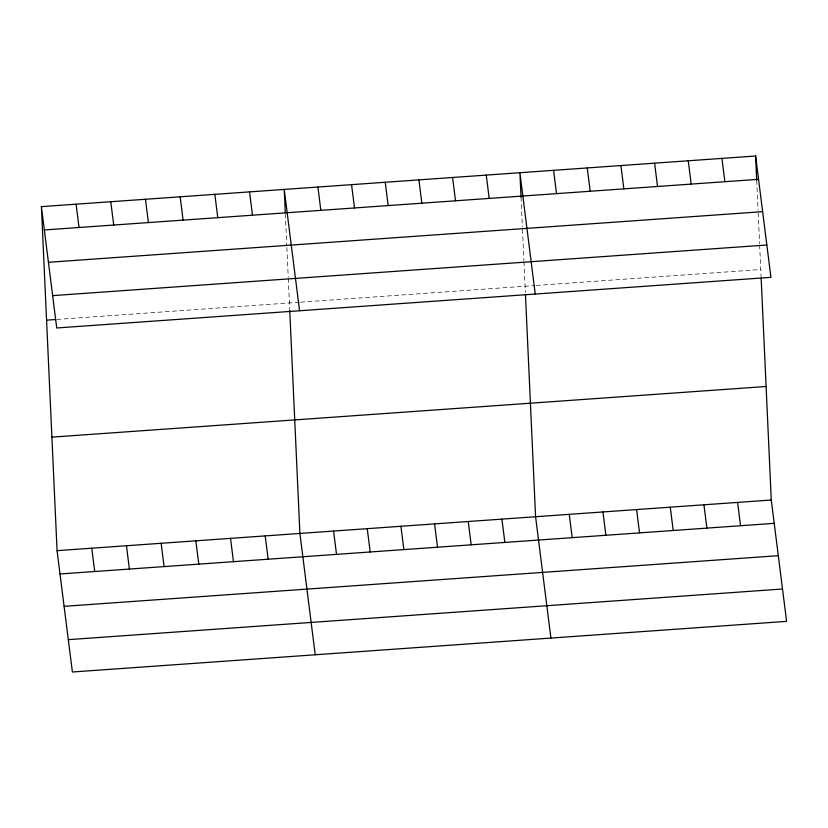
<?xml version="1.0" encoding="UTF-8"?>
<svg xmlns="http://www.w3.org/2000/svg" width="828" height="828" viewBox="0 0 828 828"><rect width="100%" height="100%" fill="white"/><g stroke="black" fill="none" stroke-linecap="round" stroke-linejoin="round"><path stroke-width="0.62" stroke-dasharray="4.14 3.1" d="M56.853 319.442L299.374 302.241M300.626 302.158L535.064 285.536M536.306 285.443L760.766 269.524M756.709 180.514L758.065 210.188M758.179 212.765L759.597 243.722M759.649 245.016L761.108 276.914M521.029 197.219L522.385 226.893M522.499 229.48L523.907 260.437M523.969 261.731L525.366 292.398M285.339 213.934L286.757 244.891M286.871 247.479L288.227 277.152M288.279 278.436L289.676 309.103"/><path stroke-width="1.24" d="M41.4 206.638L755.602 156.006L770.93 277.339L56.728 327.981L41.4 206.638L57.07 550.661L72.398 671.994L786.6 621.362L771.272 500.019L761.16 278.146M44.35 229.956L758.541 179.314M48.428 262.3L762.629 211.657M52.64 295.627L766.842 244.995M46.575 320.167L55.569 319.525M51.905 437.132L766.097 386.5M57.07 550.661L771.272 500.019M60.02 573.97L774.221 523.337M64.108 606.324L778.299 555.681M68.32 639.651L782.512 589.008M721.933 158.386L724.873 181.705M737.603 502.41L740.542 525.718M688.254 160.777L691.204 184.085M703.935 504.801L706.874 528.109M654.586 163.168L657.535 186.476M670.266 507.181L673.205 530.5M620.917 165.548L623.867 188.867M636.597 509.572L639.537 532.88M587.249 167.939L590.198 191.247M602.929 511.963L605.868 535.271M553.58 170.32L556.53 193.638M569.26 514.343L572.2 537.662M535.24 294.054L519.912 172.71L521.029 197.219M550.91 638.067L535.581 516.734L525.48 294.861M486.243 175.101L489.193 198.409M501.913 519.115L504.863 542.433M452.574 177.482L455.514 200.8M468.244 521.505L471.194 544.824M418.906 179.873L421.845 203.181M434.576 523.896L437.526 547.205M385.237 182.263L388.177 205.572M400.907 526.277L403.857 549.595M351.569 184.644L354.508 207.963M367.239 528.668L370.188 551.976M317.9 187.035L320.84 210.343M333.57 531.058L336.52 554.367M299.56 310.759L284.232 189.426L285.287 212.641M315.23 654.782L299.902 533.439L289.738 310.334M249.538 191.879L252.478 215.197M265.208 535.902L268.158 559.21M214.845 194.342L217.795 217.65M230.526 538.366L233.465 561.674M180.162 196.805L183.102 220.113M195.832 540.819L198.782 564.137M145.469 199.258L148.409 222.577M161.139 543.282L164.089 566.59M110.776 201.721L113.726 225.03M126.456 545.745L129.396 569.053M76.093 204.185L79.033 227.493M91.763 548.198L94.713 571.517M755.602 156.006L756.709 180.514"/></g></svg>
